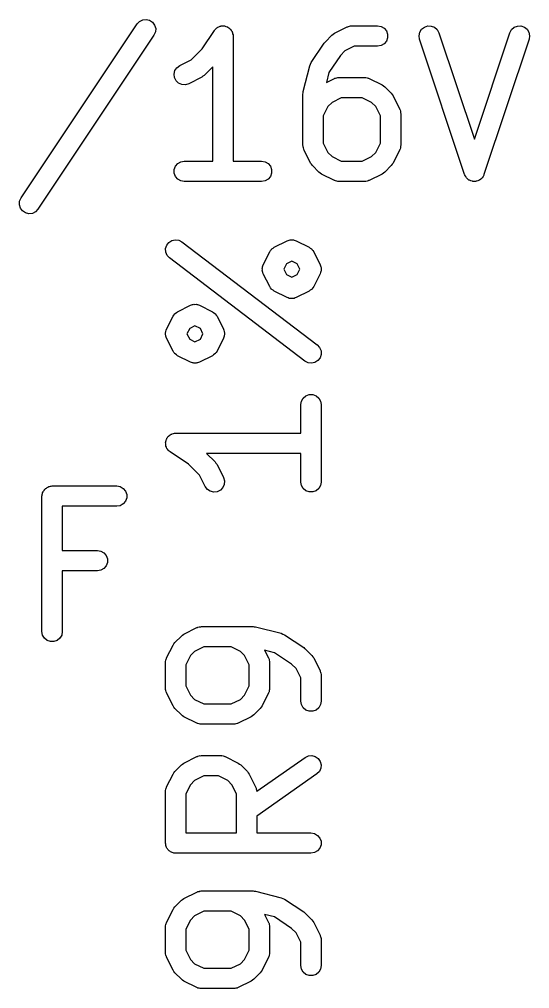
# Model space of a CAD drawing. Extents: x 128.4 to 190.5, y -130.4 to -95.9.
# Drawn here: x 154.05 to 157.82, y -104.29 to -97.13 of the extents above; entities that cross this region are included whole.
import ezdxf

# ---------------------------------------------------------------- set-up
doc = ezdxf.new("R2010")
doc.units = 0
doc.header["$MEASUREMENT"] = 0
doc.layers.add('BLACK', color=7, linetype='CONTINUOUS')

msp = doc.modelspace()

# ---------------------------------------------------------------- linework, layer by layer
at = {"layer": 'Black'}
for p, q in [((154.959, -97.134), (154.985, -97.1311)), ((154.985, -97.1311), (155.01, -97.1373)), ((154.06, -98.4501), (154.918, -97.1644)), ((154.918, -97.1644), (154.936, -97.1455)), ((154.936, -97.1455), (154.959, -97.134)), ((155.01, -97.1373), (155.032, -97.1517)), ((155.032, -97.1517), (155.047, -97.1727)), ((155.047, -97.1727), (155.055, -97.1977)), ((155.055, -97.1977), (155.053, -97.2237)), ((155.494, -97.2054), (155.501, -97.1996)), ((155.501, -97.1996), (155.507, -97.1931)), ((155.507, -97.1931), (155.511, -97.1913)), ((155.511, -97.1913), (155.514, -97.1886)), ((155.514, -97.1886), (155.522, -97.1856)), ((155.522, -97.1856), (155.53, -97.1816)), ((155.53, -97.1816), (155.535, -97.1811)), ((155.535, -97.1811), (155.538, -97.1797)), ((155.538, -97.1797), (155.547, -97.1797)), ((155.547, -97.1797), (155.556, -97.1787)), ((155.556, -97.1787), (155.56, -97.1797)), ((155.56, -97.1797), (155.564, -97.1797)), ((155.564, -97.1797), (155.573, -97.1828)), ((155.573, -97.1828), (155.582, -97.1849)), ((155.582, -97.1849), (155.585, -97.1872)), ((155.585, -97.1872), (155.589, -97.1886)), ((155.589, -97.1886), (155.596, -97.1944)), ((155.596, -97.1944), (155.603, -97.1993)), ((155.603, -97.1993), (155.606, -97.2027)), ((155.606, -97.2027), (155.609, -97.2054)), ((156.375, -97.2341), (156.47, -97.1865)), ((156.47, -97.1865), (156.474, -97.1853)), ((156.474, -97.1853), (156.478, -97.1831)), ((156.478, -97.1831), (156.487, -97.1816)), ((156.487, -97.1816), (156.495, -97.1791)), ((156.495, -97.1791), (156.5, -97.1793)), ((156.5, -97.1793), (156.504, -97.1786)), ((156.504, -97.1786), (156.694, -97.1786)), ((156.694, -97.1786), (156.72, -97.1831)), ((156.72, -97.1831), (156.743, -97.1961)), ((156.743, -97.1961), (156.759, -97.2161)), ((157.005, -97.226), (157.019, -97.2038)), ((157.019, -97.2038), (157.04, -97.1876)), ((157.04, -97.1876), (157.064, -97.1794)), ((157.064, -97.1794), (157.09, -97.1801)), ((157.09, -97.1801), (157.115, -97.1897)), ((157.115, -97.1897), (157.134, -97.207)), ((157.683, -97.207), (157.703, -97.1897)), ((157.703, -97.1897), (157.727, -97.1801)), ((157.727, -97.1801), (157.753, -97.1794)), ((157.753, -97.1794), (157.778, -97.1876)), ((157.778, -97.1876), (157.798, -97.2038)), ((157.798, -97.2038), (157.812, -97.226)), ((155.042, -97.2476), (154.185, -98.5333)), ((155.053, -97.2237), (155.042, -97.2476)), ((155.398, -97.3487), (155.489, -97.212)), ((155.489, -97.212), (155.492, -97.209)), ((155.492, -97.209), (155.494, -97.2054)), ((155.609, -97.2054), (155.613, -97.2131)), ((155.613, -97.2131), (155.619, -97.2203)), ((155.619, -97.2203), (155.62, -97.2243)), ((155.62, -97.2243), (155.622, -97.2279)), ((155.622, -97.2279), (155.623, -97.2367)), ((155.623, -97.2367), (155.626, -97.2453)), ((155.626, -97.2453), (155.626, -97.2495)), ((155.626, -97.2495), (155.626, -97.2536)), ((155.626, -97.2536), (155.626, -98.1786)), ((156.308, -97.2958), (156.356, -97.2482)), ((156.356, -97.2482), (156.365, -97.2413)), ((156.365, -97.2413), (156.375, -97.2341)), ((156.759, -97.2161), (156.768, -97.2406)), ((156.768, -97.2666), (156.759, -97.2911)), ((156.768, -97.2406), (156.768, -97.2666)), ((157, -97.2515), (157.005, -97.226)), ((157.004, -97.2773), (157, -97.2515)), ((157.134, -97.207), (157.146, -97.2299)), ((157.146, -97.2299), (157.409, -98.0164)), ((157.409, -98.0164), (157.671, -97.2299)), ((157.671, -97.2299), (157.683, -97.207)), ((157.812, -97.226), (157.817, -97.2515)), ((157.817, -97.2515), (157.813, -97.2773)), ((156.203, -97.4501), (156.299, -97.3072)), ((156.299, -97.3072), (156.304, -97.3019)), ((156.304, -97.3019), (156.308, -97.2958)), ((156.522, -97.3286), (156.453, -97.3628)), ((156.694, -97.3286), (156.522, -97.3286)), ((156.72, -97.3241), (156.694, -97.3286)), ((156.743, -97.311), (156.72, -97.3241)), ((156.759, -97.2911), (156.743, -97.311)), ((157.337, -98.2773), (157.004, -97.2773)), ((157.813, -97.2773), (157.48, -98.2773)), ((155.317, -97.43), (155.398, -97.3487)), ((156.419, -97.3966), (156.335, -97.5225)), ((156.453, -97.3628), (156.419, -97.3966)), ((155.197, -97.5095), (155.211, -97.4877)), ((155.211, -97.4877), (155.232, -97.4722)), ((155.232, -97.4722), (155.317, -97.43)), ((155.476, -97.4823), (155.414, -97.5447)), ((155.476, -98.1786), (155.476, -97.4823)), ((156.145, -97.664), (156.193, -97.4735)), ((156.193, -97.4735), (156.198, -97.4619)), ((156.198, -97.4619), (156.203, -97.4501)), ((155.191, -97.5348), (155.197, -97.5095)), ((155.194, -97.5607), (155.191, -97.5348)), ((155.205, -97.584), (155.194, -97.5607)), ((155.395, -97.5588), (155.299, -97.6064)), ((155.404, -97.5516), (155.395, -97.5588)), ((155.414, -97.5447), (155.404, -97.5516)), ((156.335, -97.5225), (156.317, -97.5966)), ((156.392, -97.5625), (156.4, -97.56)), ((156.4, -97.56), (156.404, -97.5603)), ((156.404, -97.5603), (156.409, -97.5595)), ((156.409, -97.5595), (156.599, -97.5595)), ((156.599, -97.5595), (156.603, -97.5603)), ((156.603, -97.5603), (156.608, -97.56)), ((156.608, -97.56), (156.616, -97.5625)), ((155.224, -97.6019), (155.205, -97.584)), ((155.248, -97.6122), (155.224, -97.6019)), ((155.274, -97.6138), (155.248, -97.6122)), ((155.299, -97.6064), (155.274, -97.6138)), ((156.317, -97.5966), (156.375, -97.5675)), ((156.375, -97.5675), (156.379, -97.5662)), ((156.379, -97.5662), (156.383, -97.5641)), ((156.383, -97.5641), (156.392, -97.5625)), ((156.616, -97.5625), (156.625, -97.5641)), ((156.625, -97.5641), (156.628, -97.5662)), ((156.628, -97.5662), (156.633, -97.5675)), ((156.633, -97.5675), (156.728, -97.6151)), ((156.728, -97.6151), (156.737, -97.6222)), ((156.737, -97.6222), (156.747, -97.6291)), ((156.747, -97.6291), (156.795, -97.6767)), ((156.143, -97.6822), (156.145, -97.6731)), ((156.143, -98.0631), (156.143, -97.6822)), ((156.145, -97.6731), (156.145, -97.664)), ((156.795, -97.6767), (156.802, -97.6866)), ((156.802, -97.6866), (156.809, -97.6962)), ((156.809, -97.6962), (156.857, -97.7915)), ((156.327, -97.7742), (156.293, -97.8427)), ((156.358, -97.7438), (156.327, -97.7742)), ((156.426, -97.7095), (156.358, -97.7438)), ((156.581, -97.7095), (156.426, -97.7095)), ((156.65, -97.7438), (156.581, -97.7095)), ((156.68, -97.7742), (156.65, -97.7438)), ((156.715, -97.8427), (156.68, -97.7742)), ((156.293, -97.8427), (156.293, -98.0454)), ((156.715, -98.0454), (156.715, -97.8427)), ((156.857, -97.7915), (156.858, -97.7956)), ((156.858, -97.7956), (156.86, -97.7994)), ((156.86, -97.7994), (156.862, -97.808)), ((156.862, -97.808), (156.864, -97.8164)), ((156.864, -97.8164), (156.864, -97.8207)), ((156.864, -97.8207), (156.865, -97.825)), ((156.865, -97.825), (156.865, -98.0631)), ((156.144, -98.0674), (156.143, -98.0631)), ((156.293, -98.0454), (156.327, -98.1139)), ((156.68, -98.1139), (156.715, -98.0454)), ((156.865, -98.0631), (156.864, -98.0674)), ((156.144, -98.0717), (156.144, -98.0674)), ((156.146, -98.0801), (156.144, -98.0717)), ((156.148, -98.0888), (156.146, -98.0801)), ((156.15, -98.0925), (156.148, -98.0888)), ((156.151, -98.0966), (156.15, -98.0925)), ((156.199, -98.1919), (156.151, -98.0966)), ((156.327, -98.1139), (156.358, -98.1443)), ((156.65, -98.1443), (156.68, -98.1139)), ((156.857, -98.0966), (156.809, -98.1919)), ((156.858, -98.0925), (156.857, -98.0966)), ((156.86, -98.0888), (156.858, -98.0925)), ((156.862, -98.0801), (156.86, -98.0888)), ((156.864, -98.0717), (156.862, -98.0801)), ((156.864, -98.0674), (156.864, -98.0717)), ((155.201, -98.2161), (155.218, -98.1961)), ((155.218, -98.1961), (155.24, -98.1831)), ((155.24, -98.1831), (155.266, -98.1786)), ((155.266, -98.1786), (155.476, -98.1786)), ((155.626, -98.1786), (155.837, -98.1786)), ((155.837, -98.1786), (155.863, -98.1831)), ((155.863, -98.1831), (155.885, -98.1961)), ((155.885, -98.1961), (155.902, -98.2161)), ((156.206, -98.2015), (156.199, -98.1919)), ((156.213, -98.2114), (156.206, -98.2015)), ((156.358, -98.1443), (156.426, -98.1786)), ((156.426, -98.1786), (156.581, -98.1786)), ((156.581, -98.1786), (156.65, -98.1443)), ((156.802, -98.2015), (156.795, -98.2114)), ((156.809, -98.1919), (156.802, -98.2015)), ((155.192, -98.2406), (155.201, -98.2161)), ((155.192, -98.2666), (155.192, -98.2406)), ((155.201, -98.2911), (155.192, -98.2666)), ((155.902, -98.2161), (155.911, -98.2406)), ((155.911, -98.2666), (155.902, -98.2911)), ((155.911, -98.2406), (155.911, -98.2666)), ((156.26, -98.259), (156.213, -98.2114)), ((156.27, -98.2659), (156.26, -98.259)), ((156.28, -98.273), (156.27, -98.2659)), ((156.375, -98.3207), (156.28, -98.273)), ((156.728, -98.273), (156.633, -98.3207)), ((156.737, -98.2659), (156.728, -98.273)), ((156.747, -98.259), (156.737, -98.2659)), ((156.795, -98.2114), (156.747, -98.259)), ((157.338, -98.2791), (157.337, -98.2773)), ((157.48, -98.2773), (157.479, -98.2791)), ((155.218, -98.311), (155.201, -98.2911)), ((155.24, -98.3241), (155.218, -98.311)), ((155.266, -98.3286), (155.24, -98.3241)), ((155.837, -98.3286), (155.266, -98.3286)), ((155.863, -98.3241), (155.837, -98.3286)), ((155.885, -98.311), (155.863, -98.3241)), ((155.902, -98.2911), (155.885, -98.311)), ((156.379, -98.3219), (156.375, -98.3207)), ((156.383, -98.3241), (156.379, -98.3219)), ((156.392, -98.3256), (156.383, -98.3241)), ((156.4, -98.3281), (156.392, -98.3256)), ((156.404, -98.3278), (156.4, -98.3281)), ((156.409, -98.3286), (156.404, -98.3278)), ((156.599, -98.3286), (156.409, -98.3286)), ((156.603, -98.3278), (156.599, -98.3286)), ((156.608, -98.3281), (156.603, -98.3278)), ((156.616, -98.3256), (156.608, -98.3281)), ((156.625, -98.3241), (156.616, -98.3256)), ((156.628, -98.3219), (156.625, -98.3241)), ((156.633, -98.3207), (156.628, -98.3219)), ((157.339, -98.2811), (157.338, -98.2791)), ((157.345, -98.2905), (157.339, -98.2811)), ((157.35, -98.3002), (157.345, -98.2905)), ((157.351, -98.3016), (157.35, -98.3002)), ((157.352, -98.3033), (157.351, -98.3016)), ((157.361, -98.3102), (157.352, -98.3033)), ((157.369, -98.3175), (157.361, -98.3102)), ((157.371, -98.3182), (157.369, -98.3175)), ((157.373, -98.3195), (157.371, -98.3182)), ((157.383, -98.323), (157.373, -98.3195)), ((157.394, -98.3271), (157.383, -98.323)), ((157.396, -98.3271), (157.394, -98.3271)), ((157.398, -98.3278), (157.396, -98.3271)), ((157.409, -98.3275), (157.398, -98.3278)), ((157.42, -98.3278), (157.409, -98.3275)), ((157.422, -98.3271), (157.42, -98.3278)), ((157.424, -98.3271), (157.422, -98.3271)), ((157.434, -98.323), (157.424, -98.3271)), ((157.444, -98.3195), (157.434, -98.323)), ((157.446, -98.3182), (157.444, -98.3195)), ((157.448, -98.3175), (157.446, -98.3182)), ((157.456, -98.3102), (157.448, -98.3175)), ((157.465, -98.3033), (157.456, -98.3102)), ((157.466, -98.3016), (157.465, -98.3033)), ((157.467, -98.3002), (157.466, -98.3016)), ((157.473, -98.2905), (157.467, -98.3002)), ((157.478, -98.2811), (157.473, -98.2905)), ((157.479, -98.2791), (157.478, -98.2811)), ((154.048, -98.4999), (154.05, -98.4739)), ((154.05, -98.4739), (154.06, -98.4501)), ((154.056, -98.5249), (154.048, -98.4999)), ((154.071, -98.5459), (154.056, -98.5249)), ((154.093, -98.5604), (154.071, -98.5459)), ((154.118, -98.5665), (154.093, -98.5604)), ((154.144, -98.5637), (154.118, -98.5665)), ((154.167, -98.5521), (154.144, -98.5637)), ((154.185, -98.5333), (154.167, -98.5521)), ((155.136, -98.7989), (155.152, -98.7782)), ((155.152, -98.7782), (155.173, -98.7641)), ((155.173, -98.7641), (155.199, -98.7584)), ((155.199, -98.7584), (155.225, -98.7617)), ((155.225, -98.7617), (155.248, -98.7737)), ((155.248, -98.7737), (156.248, -99.5356)), ((155.931, -98.8139), (156.026, -98.7663)), ((156.026, -98.7663), (156.034, -98.7638)), ((156.034, -98.7638), (156.042, -98.7604)), ((156.042, -98.7604), (156.047, -98.7601)), ((156.047, -98.7601), (156.051, -98.7588)), ((156.051, -98.7588), (156.06, -98.7593)), ((156.06, -98.7593), (156.068, -98.7588)), ((156.068, -98.7588), (156.072, -98.7601)), ((156.072, -98.7601), (156.077, -98.7604)), ((156.077, -98.7604), (156.085, -98.7638)), ((156.085, -98.7638), (156.093, -98.7663)), ((156.093, -98.7663), (156.188, -98.8139)), ((155.128, -98.8238), (155.136, -98.7989)), ((155.129, -98.8498), (155.128, -98.8238)), ((155.139, -98.8738), (155.129, -98.8498)), ((155.85, -98.9426), (155.897, -98.8474)), ((155.897, -98.8474), (155.904, -98.8386)), ((155.904, -98.8386), (155.91, -98.8294)), ((155.91, -98.8294), (155.911, -98.8282)), ((155.911, -98.8282), (155.913, -98.8265)), ((155.913, -98.8265), (155.922, -98.8204)), ((155.922, -98.8204), (155.931, -98.8139)), ((156.188, -98.8139), (156.197, -98.8204)), ((156.197, -98.8204), (156.206, -98.8265)), ((156.206, -98.8265), (156.208, -98.8282)), ((156.208, -98.8282), (156.209, -98.8294)), ((156.209, -98.8294), (156.215, -98.8386)), ((156.215, -98.8386), (156.222, -98.8474)), ((156.222, -98.8474), (156.269, -98.9426)), ((155.157, -98.893), (155.139, -98.8738)), ((156.157, -99.6549), (155.157, -98.893)), ((156.06, -98.9172), (156.02, -98.9369)), ((156.099, -98.9369), (156.06, -98.9172)), ((155.842, -98.9676), (155.843, -98.9633)), ((155.843, -98.9762), (155.842, -98.9676)), ((155.842, -98.9848), (155.843, -98.9762)), ((155.843, -98.9891), (155.842, -98.9848)), ((155.843, -98.9633), (155.844, -98.9588)), ((155.844, -98.9936), (155.843, -98.9891)), ((155.844, -98.9588), (155.847, -98.9509)), ((155.847, -99.0015), (155.844, -98.9936)), ((155.847, -98.9509), (155.85, -98.9426)), ((156.02, -98.9369), (156.001, -98.9762)), ((156.001, -98.9762), (156.02, -99.0155)), ((156.119, -98.9762), (156.099, -98.9369)), ((156.099, -99.0155), (156.119, -98.9762)), ((156.269, -98.9426), (156.272, -98.9509)), ((156.272, -98.9509), (156.275, -98.9588)), ((156.275, -98.9936), (156.272, -99.0015)), ((156.275, -98.9588), (156.276, -98.9633)), ((156.276, -98.9891), (156.275, -98.9936)), ((156.276, -98.9633), (156.277, -98.9676)), ((156.277, -98.9676), (156.276, -98.9762)), ((156.276, -98.9762), (156.277, -98.9848)), ((156.277, -98.9848), (156.276, -98.9891)), ((155.85, -99.0097), (155.847, -99.0015)), ((155.897, -99.105), (155.85, -99.0097)), ((156.02, -99.0155), (156.06, -99.0352)), ((156.06, -99.0352), (156.099, -99.0155)), ((156.269, -99.0097), (156.222, -99.105)), ((156.272, -99.0015), (156.269, -99.0097)), ((155.904, -99.1138), (155.897, -99.105)), ((155.91, -99.123), (155.904, -99.1138)), ((155.911, -99.1242), (155.91, -99.123)), ((155.913, -99.1259), (155.911, -99.1242)), ((155.922, -99.132), (155.913, -99.1259)), ((155.931, -99.1385), (155.922, -99.132)), ((156.197, -99.132), (156.188, -99.1385)), ((156.206, -99.1259), (156.197, -99.132)), ((156.208, -99.1242), (156.206, -99.1259)), ((156.209, -99.123), (156.208, -99.1242)), ((156.215, -99.1138), (156.209, -99.123)), ((156.222, -99.105), (156.215, -99.1138)), ((156.026, -99.1861), (155.931, -99.1385)), ((156.034, -99.1886), (156.026, -99.1861)), ((156.042, -99.192), (156.034, -99.1886)), ((156.047, -99.1923), (156.042, -99.192)), ((156.051, -99.1936), (156.047, -99.1923)), ((156.06, -99.193), (156.051, -99.1936)), ((156.068, -99.1936), (156.06, -99.193)), ((156.072, -99.1923), (156.068, -99.1936)), ((156.077, -99.192), (156.072, -99.1923)), ((156.085, -99.1886), (156.077, -99.192)), ((156.093, -99.1861), (156.085, -99.1886)), ((156.188, -99.1385), (156.093, -99.1861)), ((155.216, -99.2901), (155.312, -99.2424)), ((155.312, -99.2424), (155.32, -99.24)), ((155.32, -99.24), (155.328, -99.2366)), ((155.328, -99.2366), (155.332, -99.2363)), ((155.332, -99.2363), (155.337, -99.235)), ((155.337, -99.235), (155.345, -99.2355)), ((155.345, -99.2355), (155.354, -99.235)), ((155.354, -99.235), (155.358, -99.2363)), ((155.358, -99.2363), (155.363, -99.2366)), ((155.363, -99.2366), (155.371, -99.24)), ((155.371, -99.24), (155.379, -99.2424)), ((155.379, -99.2424), (155.474, -99.2901)), ((155.135, -99.4188), (155.183, -99.3236)), ((155.183, -99.3236), (155.189, -99.3148)), ((155.189, -99.3148), (155.196, -99.3056)), ((155.196, -99.3056), (155.197, -99.3043)), ((155.197, -99.3043), (155.198, -99.3027)), ((155.198, -99.3027), (155.208, -99.2966)), ((155.208, -99.2966), (155.216, -99.2901)), ((155.474, -99.2901), (155.483, -99.2966)), ((155.483, -99.2966), (155.492, -99.3027)), ((155.492, -99.3027), (155.493, -99.3043)), ((155.493, -99.3043), (155.495, -99.3056)), ((155.495, -99.3056), (155.501, -99.3148)), ((155.501, -99.3148), (155.508, -99.3236)), ((155.508, -99.3236), (155.555, -99.4188)), ((155.133, -99.4271), (155.135, -99.4188)), ((155.306, -99.413), (155.286, -99.4524)), ((155.345, -99.3934), (155.306, -99.413)), ((155.385, -99.413), (155.345, -99.3934)), ((155.404, -99.4524), (155.385, -99.413)), ((155.555, -99.4188), (155.558, -99.4271)), ((155.128, -99.4438), (155.129, -99.4395)), ((155.128, -99.4524), (155.128, -99.4438)), ((155.128, -99.461), (155.128, -99.4524)), ((155.129, -99.4653), (155.128, -99.461)), ((155.129, -99.435), (155.133, -99.4271)), ((155.129, -99.4395), (155.129, -99.435)), ((155.129, -99.4698), (155.129, -99.4653)), ((155.133, -99.4777), (155.129, -99.4698)), ((155.135, -99.4859), (155.133, -99.4777)), ((155.183, -99.5812), (155.135, -99.4859)), ((155.286, -99.4524), (155.306, -99.4917)), ((155.306, -99.4917), (155.345, -99.5114)), ((155.345, -99.5114), (155.385, -99.4917)), ((155.385, -99.4917), (155.404, -99.4524)), ((155.555, -99.4859), (155.508, -99.5812)), ((155.558, -99.4777), (155.555, -99.4859)), ((155.558, -99.4271), (155.561, -99.435)), ((155.561, -99.4698), (155.558, -99.4777)), ((155.561, -99.435), (155.561, -99.4395)), ((155.561, -99.4395), (155.563, -99.4438)), ((155.563, -99.461), (155.561, -99.4653)), ((155.561, -99.4653), (155.561, -99.4698)), ((155.563, -99.4438), (155.562, -99.4524)), ((155.562, -99.4524), (155.563, -99.461)), ((156.248, -99.5356), (156.265, -99.5547)), ((156.265, -99.5547), (156.276, -99.5788)), ((155.189, -99.59), (155.183, -99.5812)), ((155.196, -99.5992), (155.189, -99.59)), ((155.197, -99.6004), (155.196, -99.5992)), ((155.198, -99.6021), (155.197, -99.6004)), ((155.208, -99.6081), (155.198, -99.6021)), ((155.216, -99.6147), (155.208, -99.6081)), ((155.312, -99.6623), (155.216, -99.6147)), ((155.474, -99.6147), (155.379, -99.6623)), ((155.483, -99.6081), (155.474, -99.6147)), ((155.492, -99.6021), (155.483, -99.6081)), ((155.493, -99.6004), (155.492, -99.6021)), ((155.495, -99.5992), (155.493, -99.6004)), ((155.501, -99.59), (155.495, -99.5992)), ((155.508, -99.5812), (155.501, -99.59)), ((156.269, -99.6296), (156.253, -99.6504)), ((156.277, -99.6048), (156.269, -99.6296)), ((156.276, -99.5788), (156.277, -99.6048)), ((155.32, -99.6648), (155.312, -99.6623)), ((155.328, -99.6682), (155.32, -99.6648)), ((155.332, -99.6685), (155.328, -99.6682)), ((155.337, -99.6697), (155.332, -99.6685)), ((155.345, -99.6692), (155.337, -99.6697)), ((155.354, -99.6697), (155.345, -99.6692)), ((155.358, -99.6685), (155.354, -99.6697)), ((155.363, -99.6682), (155.358, -99.6685)), ((155.371, -99.6648), (155.363, -99.6682)), ((155.379, -99.6623), (155.371, -99.6648)), ((156.18, -99.6668), (156.157, -99.6549)), ((156.206, -99.6702), (156.18, -99.6668)), ((156.231, -99.6644), (156.206, -99.6702)), ((156.253, -99.6504), (156.231, -99.6644)), ((156.145, -99.928), (156.165, -99.9112)), ((156.165, -99.9112), (156.189, -99.9023)), ((156.189, -99.9023), (156.215, -99.9023)), ((156.215, -99.9023), (156.24, -99.9112)), ((156.24, -99.9112), (156.26, -99.928)), ((156.127, -99.9762), (156.132, -99.9505)), ((156.127, -100.187), (156.127, -99.9762)), ((156.132, -99.9505), (156.145, -99.928)), ((156.26, -99.928), (156.273, -99.9505)), ((156.273, -99.9505), (156.277, -99.9762)), ((156.277, -99.9762), (156.277, -100.548)), ((155.143, -100.218), (155.148, -100.21)), ((155.148, -100.21), (155.151, -100.208)), ((155.151, -100.208), (155.154, -100.204)), ((155.154, -100.204), (155.162, -100.2)), ((155.162, -100.2), (155.169, -100.195)), ((155.169, -100.195), (155.173, -100.194)), ((155.173, -100.194), (155.177, -100.191)), ((155.177, -100.191), (155.186, -100.19)), ((155.186, -100.19), (155.194, -100.187)), ((155.194, -100.187), (155.198, -100.188)), ((155.198, -100.188), (155.202, -100.187)), ((155.202, -100.187), (156.127, -100.187)), ((155.128, -100.257), (155.129, -100.253)), ((155.129, -100.266), (155.128, -100.257)), ((155.129, -100.249), (155.132, -100.24)), ((155.129, -100.253), (155.129, -100.249)), ((155.129, -100.275), (155.129, -100.266)), ((155.13, -100.279), (155.129, -100.275)), ((155.13, -100.283), (155.13, -100.279)), ((155.132, -100.24), (155.134, -100.232)), ((155.134, -100.232), (155.136, -100.228)), ((155.136, -100.228), (155.137, -100.224)), ((155.137, -100.224), (155.143, -100.218)), ((155.134, -100.291), (155.13, -100.283)), ((155.137, -100.299), (155.134, -100.291)), ((155.14, -100.303), (155.137, -100.299)), ((155.142, -100.306), (155.14, -100.303)), ((155.148, -100.312), (155.142, -100.306)), ((155.154, -100.319), (155.148, -100.312)), ((155.158, -100.321), (155.154, -100.319)), ((155.161, -100.324), (155.158, -100.321)), ((155.297, -100.415), (155.161, -100.324)), ((156.127, -100.337), (155.431, -100.337)), ((155.431, -100.337), (155.494, -100.399)), ((156.127, -100.548), (156.127, -100.337)), ((155.379, -100.497), (155.297, -100.415)), ((155.494, -100.399), (155.5, -100.409)), ((155.5, -100.409), (155.508, -100.419)), ((155.508, -100.419), (155.555, -100.514)), ((155.421, -100.581), (155.379, -100.497)), ((155.561, -100.565), (155.551, -100.589)), ((155.555, -100.514), (155.563, -100.539)), ((155.563, -100.539), (155.561, -100.565)), ((156.132, -100.573), (156.127, -100.548)), ((156.277, -100.548), (156.273, -100.573)), ((154.217, -100.639), (154.219, -100.633)), ((154.217, -100.646), (154.217, -100.639)), ((154.219, -100.633), (154.22, -100.627)), ((154.22, -100.627), (154.223, -100.621)), ((154.223, -100.621), (154.226, -100.615)), ((154.226, -100.615), (154.23, -100.61)), ((154.23, -100.61), (154.233, -100.604)), ((154.233, -100.604), (154.238, -100.6)), ((154.238, -100.6), (154.242, -100.595)), ((154.242, -100.595), (154.248, -100.592)), ((154.248, -100.592), (154.253, -100.587)), ((154.253, -100.587), (154.259, -100.585)), ((154.259, -100.585), (154.265, -100.582)), ((154.265, -100.582), (154.271, -100.581)), ((154.271, -100.581), (154.277, -100.579)), ((154.277, -100.579), (154.284, -100.579)), ((154.284, -100.579), (154.29, -100.577)), ((154.29, -100.577), (154.767, -100.577)), ((154.767, -100.577), (154.792, -100.582)), ((154.792, -100.582), (154.815, -100.595)), ((154.815, -100.595), (154.832, -100.615)), ((154.832, -100.615), (154.841, -100.639)), ((154.841, -100.639), (154.841, -100.665)), ((155.437, -100.602), (155.421, -100.581)), ((155.458, -100.616), (155.437, -100.602)), ((155.484, -100.622), (155.458, -100.616)), ((155.509, -100.62), (155.484, -100.622)), ((155.533, -100.608), (155.509, -100.62)), ((155.551, -100.589), (155.533, -100.608)), ((156.145, -100.596), (156.132, -100.573)), ((156.165, -100.613), (156.145, -100.596)), ((156.189, -100.621), (156.165, -100.613)), ((156.215, -100.621), (156.189, -100.621)), ((156.24, -100.613), (156.215, -100.621)), ((156.26, -100.596), (156.24, -100.613)), ((156.273, -100.573), (156.26, -100.596)), ((154.215, -100.652), (154.217, -100.646)), ((154.215, -101.652), (154.215, -100.652)), ((154.815, -100.71), (154.792, -100.723)), ((154.832, -100.69), (154.815, -100.71)), ((154.841, -100.665), (154.832, -100.69)), ((154.767, -100.727), (154.365, -100.727)), ((154.365, -100.727), (154.365, -101.054)), ((154.792, -100.723), (154.767, -100.727)), ((154.365, -101.054), (154.624, -101.054)), ((154.624, -101.054), (154.649, -101.058)), ((154.649, -101.058), (154.672, -101.071)), ((154.672, -101.071), (154.689, -101.091)), ((154.689, -101.091), (154.698, -101.116)), ((154.698, -101.116), (154.698, -101.142)), ((154.624, -101.204), (154.365, -101.204)), ((154.365, -101.204), (154.365, -101.652)), ((154.649, -101.199), (154.624, -101.204)), ((154.672, -101.186), (154.649, -101.199)), ((154.689, -101.166), (154.672, -101.186)), ((154.698, -101.142), (154.689, -101.166)), ((155.264, -101.671), (155.359, -101.623)), ((155.359, -101.623), (155.363, -101.622)), ((155.363, -101.622), (155.367, -101.62)), ((155.367, -101.62), (155.376, -101.618)), ((155.376, -101.618), (155.384, -101.616)), ((155.384, -101.616), (155.389, -101.616)), ((155.389, -101.616), (155.393, -101.615)), ((155.393, -101.615), (155.774, -101.615)), ((155.774, -101.615), (155.783, -101.617)), ((155.783, -101.617), (155.792, -101.618)), ((155.792, -101.618), (155.982, -101.665)), ((154.22, -101.678), (154.215, -101.652)), ((154.233, -101.701), (154.22, -101.678)), ((154.253, -101.717), (154.233, -101.701)), ((154.348, -101.701), (154.328, -101.717)), ((154.361, -101.678), (154.348, -101.701)), ((154.365, -101.652), (154.361, -101.678)), ((155.197, -101.733), (155.245, -101.685)), ((155.245, -101.685), (155.254, -101.678)), ((155.254, -101.678), (155.264, -101.671)), ((155.982, -101.665), (155.994, -101.671)), ((155.994, -101.671), (156.006, -101.676)), ((156.006, -101.676), (156.149, -101.771)), ((154.277, -101.726), (154.253, -101.717)), ((154.303, -101.726), (154.277, -101.726)), ((154.328, -101.717), (154.303, -101.726)), ((155.135, -101.847), (155.183, -101.752)), ((155.183, -101.752), (155.19, -101.743)), ((155.19, -101.743), (155.197, -101.733)), ((155.411, -101.765), (155.342, -101.8)), ((155.613, -101.765), (155.411, -101.765)), ((155.682, -101.8), (155.613, -101.765)), ((156.149, -101.771), (156.154, -101.776)), ((156.154, -101.776), (156.16, -101.78)), ((156.16, -101.78), (156.208, -101.828)), ((155.13, -101.864), (155.132, -101.855)), ((155.132, -101.855), (155.134, -101.852)), ((155.134, -101.852), (155.135, -101.847)), ((155.312, -101.83), (155.277, -101.899)), ((155.342, -101.8), (155.312, -101.83)), ((155.712, -101.83), (155.682, -101.8)), ((155.746, -101.899), (155.712, -101.83)), ((155.933, -101.808), (155.859, -101.789)), ((155.859, -101.789), (155.889, -101.847)), ((155.889, -101.847), (155.89, -101.852)), ((155.89, -101.852), (155.892, -101.855)), ((155.892, -101.855), (155.893, -101.864)), ((156.059, -101.892), (155.933, -101.808)), ((156.208, -101.828), (156.215, -101.838)), ((156.215, -101.838), (156.222, -101.847)), ((156.222, -101.847), (156.269, -101.943)), ((155.127, -101.881), (155.128, -101.877)), ((155.127, -102.071), (155.127, -101.881)), ((155.128, -101.872), (155.13, -101.864)), ((155.128, -101.877), (155.128, -101.872)), ((155.277, -101.899), (155.277, -102.054)), ((155.746, -102.054), (155.746, -101.899)), ((155.893, -101.864), (155.896, -101.872)), ((155.896, -101.872), (155.896, -101.877)), ((155.896, -101.877), (155.896, -101.881)), ((155.896, -101.881), (155.896, -102.071)), ((156.093, -101.925), (156.059, -101.892)), ((156.127, -101.994), (156.093, -101.925)), ((156.127, -102.167), (156.127, -101.994)), ((156.269, -101.943), (156.271, -101.947)), ((156.271, -101.947), (156.273, -101.951)), ((156.273, -101.951), (156.274, -101.959)), ((156.274, -101.959), (156.277, -101.968)), ((156.277, -101.968), (156.277, -101.972)), ((156.277, -101.972), (156.277, -101.976)), ((156.277, -101.976), (156.277, -102.167)), ((155.128, -102.076), (155.127, -102.071)), ((155.277, -102.054), (155.312, -102.122)), ((155.712, -102.122), (155.746, -102.054)), ((155.896, -102.071), (155.896, -102.076)), ((155.128, -102.08), (155.128, -102.076)), ((155.13, -102.088), (155.128, -102.08)), ((155.132, -102.097), (155.13, -102.088)), ((155.134, -102.101), (155.132, -102.097)), ((155.135, -102.105), (155.134, -102.101)), ((155.183, -102.2), (155.135, -102.105)), ((155.312, -102.122), (155.342, -102.153)), ((155.682, -102.153), (155.712, -102.122)), ((155.889, -102.105), (155.841, -102.2)), ((155.89, -102.101), (155.889, -102.105)), ((155.892, -102.097), (155.89, -102.101)), ((155.893, -102.088), (155.892, -102.097)), ((155.896, -102.08), (155.893, -102.088)), ((155.896, -102.076), (155.896, -102.08)), ((155.19, -102.21), (155.183, -102.2)), ((155.197, -102.22), (155.19, -102.21)), ((155.342, -102.153), (155.411, -102.187)), ((155.411, -102.187), (155.613, -102.187)), ((155.613, -102.187), (155.682, -102.153)), ((155.834, -102.21), (155.827, -102.22)), ((155.841, -102.2), (155.834, -102.21)), ((156.132, -102.192), (156.127, -102.167)), ((156.145, -102.215), (156.132, -102.192)), ((156.273, -102.192), (156.26, -102.215)), ((156.277, -102.167), (156.273, -102.192)), ((155.245, -102.267), (155.197, -102.22)), ((155.254, -102.274), (155.245, -102.267)), ((155.264, -102.281), (155.254, -102.274)), ((155.359, -102.329), (155.264, -102.281)), ((155.76, -102.281), (155.664, -102.329)), ((155.769, -102.274), (155.76, -102.281)), ((155.779, -102.267), (155.769, -102.274)), ((155.827, -102.22), (155.779, -102.267)), ((156.165, -102.232), (156.145, -102.215)), ((156.189, -102.241), (156.165, -102.232)), ((156.215, -102.241), (156.189, -102.241)), ((156.24, -102.232), (156.215, -102.241)), ((156.26, -102.215), (156.24, -102.232)), ((155.363, -102.33), (155.359, -102.329)), ((155.367, -102.332), (155.363, -102.33)), ((155.376, -102.334), (155.367, -102.332)), ((155.384, -102.336), (155.376, -102.334)), ((155.389, -102.336), (155.384, -102.336)), ((155.393, -102.337), (155.389, -102.336)), ((155.631, -102.337), (155.393, -102.337)), ((155.635, -102.336), (155.631, -102.337)), ((155.64, -102.336), (155.635, -102.336)), ((155.648, -102.334), (155.64, -102.336)), ((155.657, -102.332), (155.648, -102.334)), ((155.66, -102.33), (155.657, -102.332)), ((155.664, -102.329), (155.66, -102.33)), ((155.363, -102.575), (155.367, -102.572)), ((155.367, -102.572), (155.376, -102.571)), ((155.376, -102.571), (155.384, -102.568)), ((155.384, -102.568), (155.389, -102.569)), ((155.389, -102.569), (155.393, -102.568)), ((155.393, -102.568), (155.536, -102.568)), ((155.536, -102.568), (155.54, -102.569)), ((155.54, -102.569), (155.544, -102.568)), ((155.544, -102.568), (155.553, -102.571)), ((155.553, -102.571), (155.561, -102.572)), ((155.561, -102.572), (155.565, -102.575)), ((156.159, -102.581), (156.183, -102.57)), ((156.183, -102.57), (156.209, -102.568)), ((156.209, -102.568), (156.234, -102.575)), ((155.197, -102.685), (155.245, -102.637)), ((155.245, -102.637), (155.254, -102.631)), ((155.254, -102.631), (155.264, -102.623)), ((155.264, -102.623), (155.359, -102.576)), ((155.359, -102.576), (155.363, -102.575)), ((155.565, -102.575), (155.569, -102.576)), ((155.569, -102.576), (155.664, -102.623)), ((155.664, -102.623), (155.674, -102.631)), ((155.674, -102.631), (155.684, -102.637)), ((155.684, -102.637), (155.732, -102.685)), ((155.801, -102.832), (156.159, -102.581)), ((156.234, -102.575), (156.255, -102.59)), ((156.255, -102.59), (156.27, -102.611)), ((156.27, -102.611), (156.277, -102.636)), ((156.277, -102.636), (156.275, -102.662)), ((155.135, -102.8), (155.183, -102.705)), ((155.183, -102.705), (155.19, -102.695)), ((155.19, -102.695), (155.197, -102.685)), ((155.732, -102.685), (155.738, -102.695)), ((155.738, -102.695), (155.746, -102.705)), ((155.746, -102.705), (155.793, -102.8)), ((156.245, -102.704), (155.801, -103.015)), ((156.264, -102.686), (156.245, -102.704)), ((156.275, -102.662), (156.264, -102.686)), ((155.312, -102.783), (155.277, -102.851)), ((155.342, -102.752), (155.312, -102.783)), ((155.411, -102.718), (155.342, -102.752)), ((155.518, -102.718), (155.411, -102.718)), ((155.587, -102.752), (155.518, -102.718)), ((155.617, -102.783), (155.587, -102.752)), ((155.651, -102.851), (155.617, -102.783)), ((155.127, -102.833), (155.128, -102.829)), ((155.127, -103.214), (155.127, -102.833)), ((155.128, -102.825), (155.13, -102.816)), ((155.128, -102.829), (155.128, -102.825)), ((155.13, -102.816), (155.132, -102.808)), ((155.132, -102.808), (155.134, -102.804)), ((155.134, -102.804), (155.135, -102.8)), ((155.277, -102.851), (155.277, -103.139)), ((155.651, -103.139), (155.651, -102.851)), ((155.793, -102.8), (155.795, -102.804)), ((155.795, -102.804), (155.797, -102.808)), ((155.797, -102.808), (155.798, -102.816)), ((155.798, -102.816), (155.801, -102.825)), ((155.801, -102.825), (155.8, -102.829)), ((155.8, -102.829), (155.801, -102.832)), ((155.801, -103.015), (155.801, -103.139)), ((155.277, -103.139), (155.651, -103.139)), ((155.801, -103.139), (156.202, -103.139)), ((156.202, -103.139), (156.228, -103.144)), ((156.228, -103.144), (156.251, -103.157)), ((155.129, -103.221), (155.127, -103.214)), ((156.251, -103.157), (156.267, -103.177)), ((156.267, -103.177), (156.276, -103.201)), ((156.276, -103.201), (156.276, -103.227)), ((155.129, -103.227), (155.129, -103.221)), ((155.131, -103.233), (155.129, -103.227)), ((155.132, -103.24), (155.131, -103.233)), ((155.135, -103.246), (155.132, -103.24)), ((155.137, -103.252), (155.135, -103.246)), ((155.142, -103.257), (155.137, -103.252)), ((155.145, -103.262), (155.142, -103.257)), ((155.15, -103.267), (155.145, -103.262)), ((155.154, -103.272), (155.15, -103.267)), ((155.16, -103.275), (155.154, -103.272)), ((155.165, -103.279), (155.16, -103.275)), ((155.171, -103.281), (155.165, -103.279)), ((155.177, -103.285), (155.171, -103.281)), ((155.183, -103.286), (155.177, -103.285)), ((155.189, -103.288), (155.183, -103.286)), ((155.196, -103.288), (155.189, -103.288)), ((155.202, -103.289), (155.196, -103.288)), ((156.228, -103.285), (156.202, -103.289)), ((156.251, -103.272), (156.228, -103.285)), ((156.267, -103.252), (156.251, -103.272)), ((156.276, -103.227), (156.267, -103.252)), ((156.202, -103.289), (155.202, -103.289)), ((155.363, -103.575), (155.367, -103.572)), ((155.367, -103.572), (155.376, -103.571)), ((155.376, -103.571), (155.384, -103.568)), ((155.384, -103.568), (155.389, -103.569)), ((155.389, -103.569), (155.393, -103.568)), ((155.393, -103.568), (155.774, -103.568)), ((155.774, -103.568), (155.783, -103.569)), ((155.783, -103.569), (155.792, -103.57)), ((155.792, -103.57), (155.982, -103.618)), ((155.197, -103.685), (155.245, -103.637)), ((155.245, -103.637), (155.254, -103.631)), ((155.254, -103.631), (155.264, -103.623)), ((155.264, -103.623), (155.359, -103.576)), ((155.359, -103.576), (155.363, -103.575)), ((155.982, -103.618), (155.994, -103.623)), ((155.994, -103.623), (156.006, -103.628)), ((156.006, -103.628), (156.149, -103.723)), ((155.135, -103.8), (155.183, -103.705)), ((155.183, -103.705), (155.19, -103.695)), ((155.19, -103.695), (155.197, -103.685)), ((155.312, -103.783), (155.277, -103.851)), ((155.342, -103.752), (155.312, -103.783)), ((155.411, -103.718), (155.342, -103.752)), ((155.613, -103.718), (155.411, -103.718)), ((155.682, -103.752), (155.613, -103.718)), ((155.712, -103.783), (155.682, -103.752)), ((155.746, -103.851), (155.712, -103.783)), ((155.933, -103.76), (155.859, -103.742)), ((155.859, -103.742), (155.889, -103.8)), ((156.059, -103.844), (155.933, -103.76)), ((156.149, -103.723), (156.154, -103.728)), ((156.154, -103.728), (156.16, -103.733)), ((156.16, -103.733), (156.208, -103.78)), ((156.208, -103.78), (156.215, -103.79)), ((155.127, -103.833), (155.128, -103.829)), ((155.127, -104.024), (155.127, -103.833)), ((155.128, -103.825), (155.13, -103.816)), ((155.128, -103.829), (155.128, -103.825)), ((155.13, -103.816), (155.132, -103.808)), ((155.132, -103.808), (155.134, -103.804)), ((155.134, -103.804), (155.135, -103.8)), ((155.277, -103.851), (155.277, -104.006)), ((155.746, -104.006), (155.746, -103.851)), ((155.889, -103.8), (155.89, -103.804)), ((155.89, -103.804), (155.892, -103.808)), ((155.892, -103.808), (155.893, -103.816)), ((155.893, -103.816), (155.896, -103.825)), ((155.896, -103.825), (155.896, -103.829)), ((155.896, -103.829), (155.896, -103.833)), ((155.896, -103.833), (155.896, -104.024)), ((156.093, -103.878), (156.059, -103.844)), ((156.215, -103.79), (156.222, -103.8)), ((156.222, -103.8), (156.269, -103.895)), ((156.127, -103.946), (156.093, -103.878)), ((156.269, -103.895), (156.271, -103.899)), ((156.271, -103.899), (156.273, -103.903)), ((156.273, -103.903), (156.274, -103.912)), ((156.274, -103.912), (156.277, -103.92)), ((156.277, -103.92), (156.277, -103.924)), ((156.277, -103.924), (156.277, -103.929)), ((156.277, -103.929), (156.277, -104.119)), ((156.127, -104.119), (156.127, -103.946)), ((155.128, -104.028), (155.127, -104.024)), ((155.128, -104.032), (155.128, -104.028)), ((155.13, -104.041), (155.128, -104.032)), ((155.132, -104.049), (155.13, -104.041)), ((155.134, -104.053), (155.132, -104.049)), ((155.135, -104.057), (155.134, -104.053)), ((155.183, -104.153), (155.135, -104.057)), ((155.277, -104.006), (155.312, -104.075)), ((155.312, -104.075), (155.342, -104.105)), ((155.682, -104.105), (155.712, -104.075)), ((155.712, -104.075), (155.746, -104.006)), ((155.889, -104.057), (155.841, -104.153)), ((155.89, -104.053), (155.889, -104.057)), ((155.892, -104.049), (155.89, -104.053)), ((155.893, -104.041), (155.892, -104.049)), ((155.896, -104.032), (155.893, -104.041)), ((155.896, -104.024), (155.896, -104.028)), ((155.896, -104.028), (155.896, -104.032)), ((155.342, -104.105), (155.411, -104.139)), ((155.411, -104.139), (155.613, -104.139)), ((155.613, -104.139), (155.682, -104.105)), ((156.132, -104.145), (156.127, -104.119)), ((156.145, -104.167), (156.132, -104.145)), ((156.273, -104.145), (156.26, -104.167)), ((156.277, -104.119), (156.273, -104.145)), ((155.19, -104.162), (155.183, -104.153)), ((155.197, -104.172), (155.19, -104.162)), ((155.245, -104.22), (155.197, -104.172)), ((155.827, -104.172), (155.779, -104.22)), ((155.834, -104.162), (155.827, -104.172)), ((155.841, -104.153), (155.834, -104.162)), ((156.165, -104.184), (156.145, -104.167)), ((156.189, -104.193), (156.165, -104.184)), ((156.215, -104.193), (156.189, -104.193)), ((156.24, -104.184), (156.215, -104.193)), ((156.26, -104.167), (156.24, -104.184)), ((155.254, -104.227), (155.245, -104.22)), ((155.264, -104.234), (155.254, -104.227)), ((155.359, -104.281), (155.264, -104.234)), ((155.363, -104.283), (155.359, -104.281)), ((155.367, -104.285), (155.363, -104.283)), ((155.376, -104.286), (155.367, -104.285)), ((155.384, -104.289), (155.376, -104.286)), ((155.389, -104.289), (155.384, -104.289)), ((155.393, -104.289), (155.389, -104.289)), ((155.631, -104.289), (155.393, -104.289)), ((155.635, -104.289), (155.631, -104.289)), ((155.64, -104.289), (155.635, -104.289)), ((155.648, -104.286), (155.64, -104.289)), ((155.657, -104.285), (155.648, -104.286)), ((155.66, -104.283), (155.657, -104.285)), ((155.664, -104.281), (155.66, -104.283)), ((155.76, -104.234), (155.664, -104.281)), ((155.769, -104.227), (155.76, -104.234)), ((155.779, -104.22), (155.769, -104.227))]:
    msp.add_line(p, q, dxfattribs=at)

doc.saveas('drawing.dxf')
